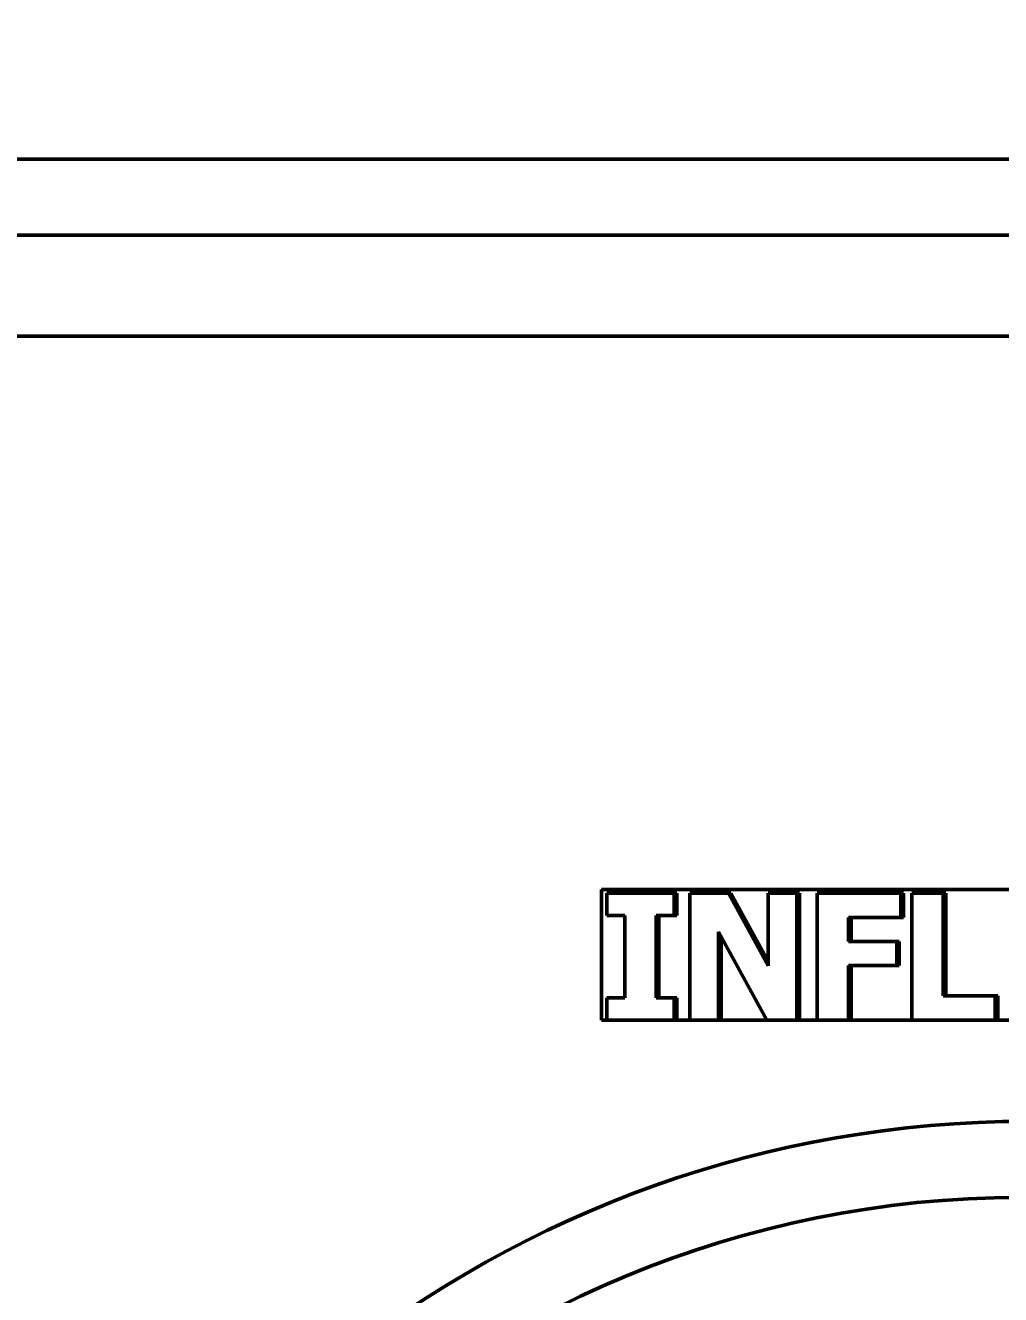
# Model space of a CAD drawing. Header units: inches. Extents: x 15 to 402, y 6 to 258.
# Drawn here: x 299.685 to 302.091, y 110.813 to 113.946 of the extents above; entities that cross this region are included whole.
import ezdxf

# ---------------------------------------------------------------- set-up
doc = ezdxf.new("R2010")
doc.units = ezdxf.units.IN
doc.header["$LTSCALE"] = 12
doc.header["$MEASUREMENT"] = 0
doc.layers.add('Dimension (ANSI)', color=7, linetype='Continuous', lineweight=25)
doc.layers.add('Visible (ANSI)', color=7, linetype='Continuous', lineweight=50)
doc.styles.add('MEMCOR Medium', font='arial.ttf')
doc.dimstyles.new('Default (ANSI)', dxfattribs={"dimscale": 12, "dimtxt": 0.15, "dimasz": 0.098425, "dimexe": 0.125, "dimexo": 0.0625, "dimgap": 0.031496, "dimtad": 0, "dimtih": 1, "dimtoh": 1, "dimdec": 4, "dimrnd": 1e-08, "dimzin": 3, "dimdsep": 46, "dimlunit": 5, "dimtxsty": 'MEMCOR Medium', "dimcen": 0.09, "dimdle": 0.393701, "dimclrd": 256, "dimclre": 256, "dimclrt": 256, "dimadec": 0, "dimazin": 1, "dimtfac": 0.8, "dimtofl": 0, "dimtmove": 0, "dimatfit": 3, "dimfxl": 1, "dimfrac": 1, "dimtolj": 1, "dimtzin": 4, "dimlwd": -1, "dimlwe": -1, "dimarcsym": 0})

# ---------------------------------------------------------------- blocks, each defined once
blk = doc.blocks.new('*D18')
at = {"layer": 'Defpoints', "color": 0, "transparency": 16777216}
for p in [(307.6433, 129.8716), (248.7481, 46.3368), (295.8006, 46.3368)]:
    blk.add_point(p, dxfattribs=at)
at = {"layer": 'Dimension (ANSI)', "transparency": 16777216}
for p, q in [((306.8933, 129.8716), (247.2481, 129.8716)), ((248.7481, 128.6905), (248.7481, 102.7928)), ((248.7481, 47.5179), (248.7481, 90.4701)), ((295.0506, 46.3368), (247.2481, 46.3368))]:
    blk.add_line(p, q, dxfattribs=at)
for points in [[(248.5512, 128.6905), (248.9449, 128.6905), (248.7481, 129.8716)], [(248.5512, 47.5179), (248.9449, 47.5179), (248.7481, 46.3368)]]:
    blk.add_solid(points, dxfattribs=at)
at = {"layer": 'Dimension (ANSI)', "transparency": 16777216, "char_height": 1.8, "attachment_point": 5, "style": 'MEMCOR Medium'}
for s, insert in [('\\A1; \\fArial|b0|i0;83{\\H0.8x;\\S9#16;} in', (248.7481, 98.4958)), ('\\A1;[2121.8 mm]{\\P\\fArial|b0|i0;SHIPPING HEIGHT\\P\\fArial|b0|i0;REF.}', (248.7481, 92.3345))]:
    blk.add_mtext(s, dxfattribs=dict(at, insert=insert))

msp = doc.modelspace()

# ---------------------------------------------------------------- linework, layer by layer
at = {"layer": 'Visible (ANSI)'}
for p, q in [((311.78542, 113.61576), (299.17988, 113.61576)), ((298.76994, 113.42826), (312.06484, 113.42826)), ((299.60087, 113.17823), (311.23391, 113.17823)), ((301.10672, 111.81323), (303.19944, 111.81323)), ((301.10672, 111.49073), (301.10672, 111.81323)), ((301.28555, 111.80373), (301.11969, 111.80373)), ((301.11969, 111.80373), (301.11969, 111.74919)), ((301.29207, 111.80373), (301.28555, 111.80373)), ((301.28555, 111.74919), (301.28555, 111.80373)), ((301.29207, 111.74919), (301.29207, 111.80373)), ((301.41933, 111.80373), (301.32441, 111.80373)), ((301.32441, 111.80373), (301.32441, 111.49073)), ((301.42584, 111.80373), (301.41933, 111.80373)), ((301.51775, 111.6244), (301.41933, 111.80373)), ((301.51775, 111.63627), (301.42584, 111.80373)), ((301.58844, 111.80373), (301.51775, 111.80373)), ((301.51775, 111.80373), (301.51775, 111.6244)), ((301.59495, 111.80373), (301.58844, 111.80373)), ((301.58844, 111.49073), (301.58844, 111.80373)), ((301.59495, 111.49073), (301.59495, 111.80373)), ((301.84486, 111.80373), (301.63853, 111.80373)), ((301.63853, 111.80373), (301.63853, 111.49073)), ((301.85137, 111.80373), (301.84486, 111.80373)), ((301.84486, 111.74412), (301.84486, 111.80373)), ((301.85137, 111.74412), (301.85137, 111.80373)), ((301.94966, 111.80373), (301.87222, 111.80373)), ((301.87222, 111.80373), (301.87222, 111.49073)), ((301.95617, 111.80373), (301.94966, 111.80373)), ((301.94966, 111.55034), (301.94966, 111.80373)), ((301.95617, 111.55034), (301.95617, 111.80373)), ((301.11969, 111.74919), (301.1639, 111.74919)), ((301.1639, 111.74919), (301.1639, 111.54526)), ((301.24134, 111.74919), (301.28555, 111.74919)), ((301.24134, 111.54526), (301.24134, 111.74919)), ((301.24785, 111.54526), (301.24785, 111.74919)), ((301.29207, 111.74919), (301.28555, 111.74919)), ((301.71547, 111.74412), (301.84486, 111.74412)), ((301.71547, 111.68502), (301.71547, 111.74412)), ((301.72198, 111.68502), (301.72198, 111.74412)), ((301.85137, 111.74412), (301.84486, 111.74412)), ((301.3951, 111.70886), (301.514, 111.49073)), ((301.3951, 111.49073), (301.3951, 111.70886)), ((301.40161, 111.49073), (301.40161, 111.69692)), ((301.83462, 111.68502), (301.71547, 111.68502)), ((301.83462, 111.62542), (301.83462, 111.68502)), ((301.84113, 111.68502), (301.83462, 111.68502)), ((301.84113, 111.62542), (301.84113, 111.68502)), ((301.71547, 111.49073), (301.71547, 111.62542)), ((301.71547, 111.62542), (301.83462, 111.62542)), ((301.72198, 111.49073), (301.72198, 111.62542)), ((301.84113, 111.62542), (301.83462, 111.62542)), ((301.11969, 111.54526), (301.11969, 111.49073)), ((301.1639, 111.54526), (301.11969, 111.54526)), ((301.28555, 111.54526), (301.24134, 111.54526)), ((301.28555, 111.49073), (301.28555, 111.54526)), ((301.29207, 111.54526), (301.28555, 111.54526)), ((301.29207, 111.49073), (301.29207, 111.54526)), ((302.0778, 111.55034), (301.94966, 111.55034)), ((302.08432, 111.55034), (302.0778, 111.55034)), ((302.0778, 111.49073), (302.0778, 111.55034)), ((302.08432, 111.49073), (302.08432, 111.55034)), ((301.11969, 111.49073), (301.10672, 111.49073)), ((301.11969, 111.49073), (301.28555, 111.49073)), ((301.29207, 111.49073), (301.28555, 111.49073)), ((301.32441, 111.49073), (301.29207, 111.49073)), ((301.32441, 111.49073), (301.3951, 111.49073)), ((301.40161, 111.49073), (301.3951, 111.49073)), ((301.514, 111.49073), (301.40161, 111.49073)), ((301.514, 111.49073), (301.58844, 111.49073)), ((301.59495, 111.49073), (301.58844, 111.49073)), ((301.63853, 111.49073), (301.59495, 111.49073)), ((301.63853, 111.49073), (301.71547, 111.49073)), ((301.72198, 111.49073), (301.71547, 111.49073)), ((301.87222, 111.49073), (301.72198, 111.49073)), ((301.87222, 111.49073), (302.0778, 111.49073)), ((302.08432, 111.49073), (302.0778, 111.49073)), ((302.17514, 111.49073), (302.08432, 111.49073))]:
    msp.add_line(p, q, dxfattribs=at)
for centre, major_axis, start_param, end_param in [((302.15525, 108.42823), (0, 2.8125), 3.6175293, 8.9488413), ((302.14439, 108.42823), (0, -2.625), 0.0726393, 6.1648421)]:
    msp.add_ellipse(centre, major_axis=major_axis, ratio=0.9848078, start_param=start_param, end_param=end_param, dxfattribs=at)

# ---------------------------------------------------------------- dimensions: what is measured, and where the dimension line sits
at = {"layer": 'Dimension (ANSI)'}
dim = msp.add_linear_dim(base=(248.7481, 46.33676), p1=(307.64327, 129.87156), p2=(295.80056, 46.33676), angle=90, text=' \\fArial|b0|i0;<> in\\X[2121.8 mm]{\\P\\fArial|b0|i0;SHIPPING HEIGHT\\P\\fArial|b0|i0;REF.}', dimstyle='Default (ANSI)', override={"dimgap": 0.031496, "dimdec": 4, "dimpost": '', "dimtol": 0, "dimlim": 0, "dimtp": 0, "dimtm": 0, "dimtdec": 2, "dimatfit": 1}, dxfattribs=at)
dim.commit()
dim.dimension.update_dxf_attribs({"geometry": '*D18', "text_midpoint": (248.7481, 96.63145), "dimtype": 160})

doc.saveas('drawing.dxf')
